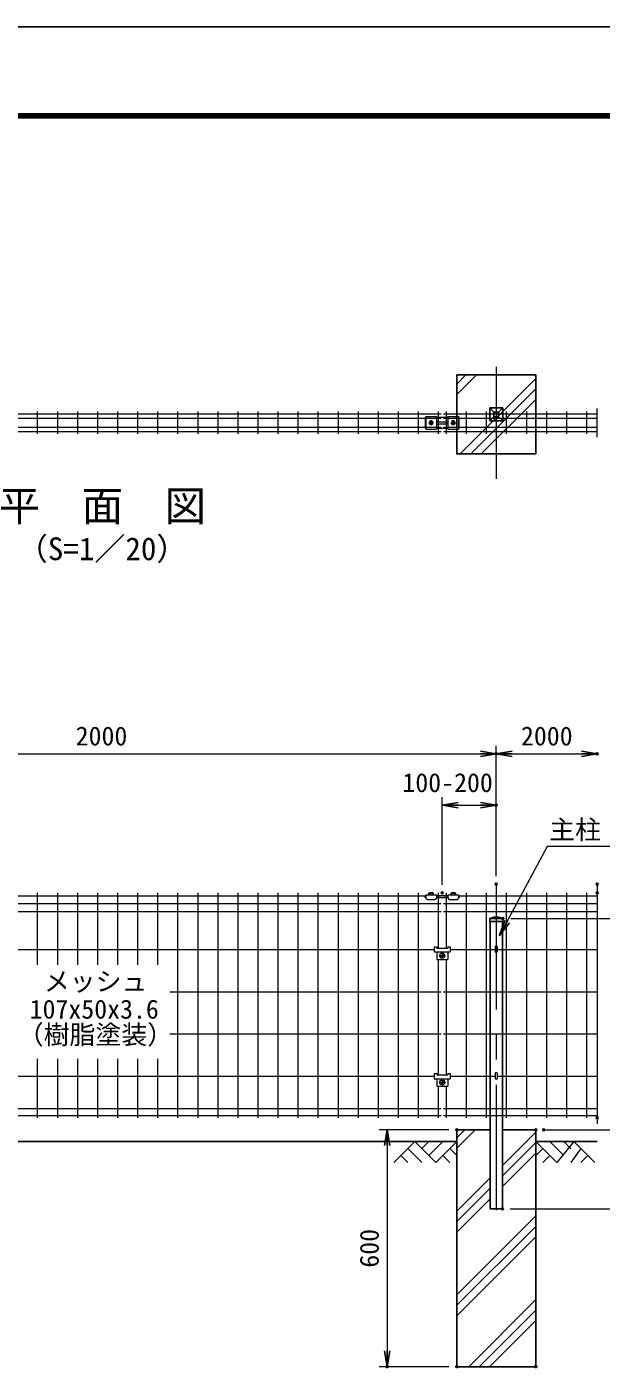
# Model space of a CAD drawing. Units: millimetres, scale not verified. Extents: x -4200 to 4200, y -2970 to 2970.
# Drawn here: x -2189 to -735, y -435 to 2970 of the extents above; entities that cross this region are included whole.
import ezdxf
from ezdxf.enums import TextEntityAlignment as Align

# ---------------------------------------------------------------- set-up
doc = ezdxf.new("R2010")
doc.units = ezdxf.units.MM
doc.header["$LTSCALE"] = 10
doc.header["$PDMODE"] = 32
doc.header["$PDSIZE"] = 5
doc.linetypes.add('USER1', pattern=[50.8, 31.75, -6.35, 6.35, -6.35])
for name, color, linetype, lineweight in [('0-0_D-BGD', 7, 'Continuous', 25), ('0-1_D-STR4', 7, 'Continuous', 25), ('0-2_D-STR-DIM', 7, 'Continuous', 13), ('0-3_D-STR3', 3, 'Continuous', 13), ('0-4_D-BMK', 2, 'USER1', 13), ('0-5_D-STR1', 1, 'Continuous', 25), ('0-6_D-STR2', 7, 'Continuous', 13), ('0-7_D-DCR-HCH', 7, 'Continuous', 13), ('0-A_D-STR-TXT', 7, 'Continuous', 13), ('0-B_D-TTL-TXT', 7, 'Continuous', 25), ('0-C_D-TTL', 7, 'Continuous', 25)]:
    doc.layers.add(name, color=color, linetype=linetype, lineweight=lineweight)
doc.layers.add('0-8_0', color=7, linetype='Continuous')
doc.layers.add('0-9_Defpoints', color=7, linetype='Continuous')
doc.styles.add('ＭＳ ゴシック', font='')
doc.styles.get('ＭＳ ゴシック').set_extended_font_data('MS Gothic')

# ---------------------------------------------------------------- blocks, each defined once
blk = doc.blocks.new('_Open')
at = {"layer": '0-8_0'}
blk.add_line((-10, 1.667), (0, 0), dxfattribs=at)
blk.add_lwpolyline([(-10, -1.667), (0, 0), (-10, 0)], dxfattribs=at)

msp = doc.modelspace()

# ---------------------------------------------------------------- linework, layer by layer
at = {"layer": '0-0_D-BGD'}
for p, q in [((-1100.45, 146.38), (-2900.45, 146.38)), ((-900.45, 146.38), (-744.99, 146.38))]:
    msp.add_line(p, q, dxfattribs=at)
at = {"layer": '0-1_D-STR4'}
msp.add_lwpolyline([(-1100.45, 2088.29), (-900.45, 2088.29), (-900.45, 1888.29), (-1100.45, 1888.29)], close=True, dxfattribs=at)
msp.add_lwpolyline([(-1015.95, 176.38), (-1100.45, 176.38), (-1100.45, -423.62), (-900.45, -423.62), (-900.45, 176.38), (-984.95, 176.38)], dxfattribs=at)
at = {"layer": '0-2_D-STR-DIM'}
for p, q in [((-746.11, 2003.08), (-746.11, 1930.88)), ((-2960.45, 1128.64), (-1040.45, 1128.64)), ((-1000.45, 818.64), (-1000.45, 1148.64)), ((-1000.45, 818.64), (-1000.45, 1148.64)), ((-960.45, 1128.64), (-784.99, 1128.64)), ((-1137.38, 796.78), (-1137.38, 1018.64)), ((-1097.38, 998.64), (-1040.45, 998.64)), ((-1000.45, 818.64), (-1000.45, 1018.64)), ((-744.99, 798.64), (-744.99, 191.11)), ((-963.95, 711.38), (-264.99, 711.38)), ((-1120.45, 176.38), (-1296.85, 176.38)), ((-880.45, 176.38), (-524.99, 176.38)), ((-880.45, 176.38), (-394.99, 176.38)), ((-860.45, 176.38), (-394.99, 176.38)), ((-1276.85, 136.38), (-1276.85, -383.62)), ((-964.95, -23.62), (-394.99, -23.62)), ((-964.95, -23.62), (-264.99, -23.62)), ((-1120.45, -423.62), (-1296.85, -423.62))]:
    msp.add_line(p, q, dxfattribs=at)
at = {"layer": '0-3_D-STR3'}
for p, q in [((-1180.41, 1980.89), (-1180.41, 1953.89)), ((-1178.91, 1980.89), (-1180.41, 1980.89)), ((-1178.91, 1983.47), (-1151.91, 1983.47)), ((-1178.91, 1983.47), (-1178.91, 1951.31)), ((-1151.91, 1983.47), (-1151.91, 1951.31)), ((-1122.91, 1980.89), (-1151.91, 1980.89)), ((-1122.91, 1983.47), (-1122.91, 1951.31)), ((-1122.91, 1983.47), (-1095.91, 1983.47)), ((-1095.91, 1983.47), (-1095.91, 1951.31)), ((-1094.41, 1980.89), (-1095.91, 1980.89)), ((-1094.41, 1953.89), (-1094.41, 1980.89)), ((-1180.41, 1953.89), (-1178.91, 1953.89)), ((-1178.91, 1951.31), (-1151.91, 1951.31)), ((-1167.96, 1971.81), (-1170.51, 1967.39)), ((-1167.96, 1962.98), (-1170.51, 1967.39)), ((-1168.24, 1969.51), (-1166.83, 1968.1)), ((-1168.24, 1965.27), (-1166.83, 1966.69)), ((-1162.86, 1971.81), (-1167.96, 1971.81)), ((-1162.86, 1962.98), (-1167.96, 1962.98)), ((-1167.53, 1970.22), (-1166.12, 1968.81)), ((-1167.53, 1964.56), (-1166.12, 1965.98)), ((-1163.29, 1970.22), (-1164.71, 1968.81)), ((-1163.29, 1964.56), (-1164.71, 1965.98)), ((-1162.58, 1969.51), (-1164, 1968.1)), ((-1162.58, 1965.27), (-1164, 1966.69)), ((-1162.86, 1971.81), (-1160.32, 1967.39)), ((-1162.86, 1962.98), (-1160.32, 1967.39)), ((-1151.91, 1953.89), (-1122.91, 1953.89)), ((-1150.91, 1969.89), (-1123.91, 1969.89)), ((-1150.91, 1964.89), (-1123.91, 1964.89)), ((-1122.91, 1951.31), (-1095.91, 1951.31)), ((-1111.96, 1971.81), (-1114.51, 1967.39)), ((-1111.96, 1962.98), (-1114.51, 1967.39)), ((-1112.24, 1969.51), (-1110.83, 1968.1)), ((-1112.24, 1965.27), (-1110.83, 1966.69)), ((-1106.86, 1971.81), (-1111.96, 1971.81)), ((-1106.86, 1962.98), (-1111.96, 1962.98)), ((-1111.53, 1970.22), (-1110.12, 1968.81)), ((-1111.53, 1964.56), (-1110.12, 1965.98)), ((-1107.29, 1970.22), (-1108.71, 1968.81)), ((-1107.29, 1964.56), (-1108.71, 1965.98)), ((-1106.58, 1969.51), (-1108, 1968.1)), ((-1106.58, 1965.27), (-1108, 1966.69)), ((-1106.86, 1971.81), (-1104.32, 1967.39)), ((-1106.86, 1962.98), (-1104.32, 1967.39)), ((-1095.91, 1953.89), (-1094.41, 1953.89)), ((-1180.4, 764.55), (-1180.4, 769.95)), ((-1180.4, 769.95), (-1178.9, 769.95)), ((-1180.4, 764.55), (-1178.9, 764.55)), ((-1178.9, 771.55), (-1151.9, 771.55)), ((-1178.9, 771.55), (-1178.9, 764.05)), ((-1174.9, 760.05), (-1155.9, 760.05)), ((-1170.91, 771.55), (-1170.91, 776.18)), ((-1169.53, 776.55), (-1161.27, 776.55)), ((-1168.16, 771.55), (-1168.16, 776.18)), ((-1162.65, 771.55), (-1162.65, 776.18)), ((-1159.9, 776.18), (-1159.9, 771.55)), ((-1151.9, 771.55), (-1151.9, 764.05)), ((-1151.9, 769.95), (-1122.9, 769.95)), ((-1151.9, 764.55), (-1122.9, 764.55)), ((-1122.9, 771.55), (-1095.9, 771.55)), ((-1122.9, 771.55), (-1122.9, 764.05)), ((-1118.9, 760.05), (-1099.9, 760.05)), ((-1114.92, 771.55), (-1114.92, 776.18)), ((-1113.54, 776.55), (-1105.28, 776.55)), ((-1112.16, 771.55), (-1112.16, 776.18)), ((-1106.66, 771.55), (-1106.66, 776.18)), ((-1103.9, 776.18), (-1103.9, 771.55)), ((-1095.9, 771.55), (-1095.9, 764.05)), ((-1095.9, 769.95), (-1094.4, 769.95)), ((-1095.9, 766.15), (-1094.4, 766.15)), ((-1095.9, 764.55), (-1094.4, 764.55)), ((-1094.4, 769.95), (-1094.4, 764.55)), ((-1157.41, 639.68), (-1157.41, 626.88)), ((-1157.41, 626.88), (-1117.41, 626.88)), ((-1151.41, 636.78), (-1123.41, 636.78)), ((-1151.41, 626.88), (-1151.41, 607.88)), ((-1140.88, 617.88), (-1138.88, 617.88)), ((-1140.88, 616.88), (-1138.88, 616.88)), ((-1137.88, 620.88), (-1137.88, 618.88)), ((-1137.88, 613.88), (-1137.88, 615.88)), ((-1136.88, 620.88), (-1136.88, 618.88)), ((-1136.88, 613.88), (-1136.88, 615.88)), ((-1133.88, 617.88), (-1135.88, 617.88)), ((-1133.88, 616.88), (-1135.88, 616.88)), ((-1123.41, 639.68), (-1123.41, 636.78)), ((-1123.41, 639.68), (-1117.41, 639.68)), ((-1123.41, 626.88), (-1123.41, 607.88)), ((-1117.41, 639.68), (-1117.41, 626.88)), ((-1003.05, 640.54), (-1003.05, 628.38)), ((-997.85, 640.54), (-997.85, 628.38)), ((-1151.41, 607.88), (-1123.41, 607.88)), ((-1157.44, 318.68), (-1151.44, 318.68)), ((-1157.44, 318.68), (-1157.44, 305.88)), ((-1151.44, 318.68), (-1151.44, 315.78)), ((-1151.44, 315.78), (-1123.44, 315.78)), ((-1123.44, 318.68), (-1117.44, 318.68)), ((-1123.44, 318.68), (-1123.44, 315.78)), ((-1117.44, 318.68), (-1117.44, 305.88)), ((-1003.05, 319.54), (-1003.05, 307.38)), ((-997.85, 319.54), (-997.85, 307.38)), ((-1157.44, 305.88), (-1117.44, 305.88)), ((-1151.44, 305.88), (-1151.44, 286.88)), ((-1151.44, 286.88), (-1123.44, 286.88)), ((-1140.91, 296.88), (-1138.91, 296.88)), ((-1140.91, 295.88), (-1138.91, 295.88)), ((-1137.91, 299.88), (-1137.91, 297.88)), ((-1137.91, 292.88), (-1137.91, 294.88)), ((-1136.91, 299.88), (-1136.91, 297.88)), ((-1136.91, 292.88), (-1136.91, 294.88)), ((-1133.91, 296.88), (-1135.91, 296.88)), ((-1133.91, 295.88), (-1135.91, 295.88)), ((-1123.44, 305.88), (-1123.44, 286.88))]:
    msp.add_line(p, q, dxfattribs=at)
msp.add_lwpolyline([(-1157.41, 639.68), (-1151.41, 639.68), (-1151.41, 636.78)], dxfattribs=at)
for centre, radius in [((-1165.41, 1967.39), 4.41), ((-1109.41, 1967.39), 4.41), ((-1137.38, 617.38), 6.5), ((-1137.41, 296.38), 6.5)]:
    msp.add_circle(centre, radius, dxfattribs=at)
for centre, radius, start, end in [((-1167.89, 1969.87), 0.5, 44.99953, 224.99952), ((-1167.89, 1964.92), 0.5, 135, 314.99998), ((-1165.41, 1968.64), 3.75, 57.53826, 122.46174), ((-1165.41, 1966.14), 3.75, 237.53826, 302.46174), ((-1167.53, 1967.39), 1, 314.99999, 45), ((-1165.41, 1969.51), 1, 225.00001, 314.99999), ((-1165.41, 1965.27), 1, 45, 135), ((-1163.29, 1967.39), 1, 135, 225.00001), ((-1162.94, 1969.87), 0.5, 315, 135), ((-1162.94, 1964.92), 0.5, 225.00001, 44.99999), ((-1150.91, 1967.39), 2.5, 90, 113.57818), ((-1150.91, 1967.39), 2.5, 246.42182, 270), ((-1123.91, 1967.39), 2.5, 66.42182, 90), ((-1123.91, 1967.39), 2.5, 270, 293.57818), ((-1111.89, 1969.87), 0.5, 44.99953, 224.99952), ((-1111.89, 1964.92), 0.5, 135, 314.99998), ((-1109.41, 1968.64), 3.75, 57.53826, 122.46174), ((-1109.41, 1966.14), 3.75, 237.53826, 302.46174), ((-1111.53, 1967.39), 1, 314.99999, 45), ((-1109.41, 1969.51), 1, 225.00001, 314.99999), ((-1109.41, 1965.27), 1, 45, 135), ((-1107.29, 1967.39), 1, 135, 225.00001), ((-1106.94, 1969.87), 0.5, 315, 135), ((-1106.94, 1964.92), 0.5, 225.00001, 44.99999), ((-1174.9, 764.05), 4, 180, 270), ((-1169.53, 773.79), 2.75, 60, 120), ((-1165.4, 766.09), 10.46, 74.73852, 105.26148), ((-1161.27, 773.79), 2.75, 60, 120), ((-1155.9, 764.05), 4, 270, 0), ((-1118.9, 764.05), 4, 180, 270), ((-1113.54, 773.79), 2.75, 60, 120), ((-1109.41, 766.09), 10.46, 74.73852, 105.26148), ((-1105.28, 773.79), 2.75, 60, 120), ((-1099.9, 764.05), 4, 270, 0), ((-1140.88, 617.38), 0.5, 90.00001, 270), ((-1138.88, 618.88), 1, 270, 0.00001), ((-1138.88, 615.88), 1, 0, 90), ((-1137.38, 620.88), 0.5, 0, 179.99999), ((-1137.38, 613.88), 0.5, 180.00002, 0.00001), ((-1135.88, 618.88), 1, 180.00001, 270), ((-1135.88, 615.88), 1, 90, 180.00001), ((-1133.88, 617.38), 0.5, 270.00049, 90.00046), ((-1000.45, 628.38), 2.6, 180, 0), ((-1000.45, 307.38), 2.6, 180, 0), ((-1140.91, 296.38), 0.5, 90.00001, 270), ((-1138.91, 297.88), 1, 270, 0.00001), ((-1138.91, 294.88), 1, 0, 90), ((-1137.41, 299.88), 0.5, 0, 179.99999), ((-1137.41, 292.88), 0.5, 180.00002, 0.00001), ((-1135.91, 297.88), 1, 180.00001, 270), ((-1135.91, 294.88), 1, 90, 180.00001), ((-1133.91, 296.38), 0.5, 270.00049, 90.00046)]:
    msp.add_arc(centre, radius, start, end, dxfattribs=at)
for centre in [(-1000.45, 640.53), (-1000.45, 319.53)]:
    msp.add_ellipse(centre, major_axis=(-2.6, 0), ratio=0.649974, start_param=3.1415927, end_param=6.2831853, dxfattribs=at)
at = {"layer": '0-4_D-BMK'}
for p, q in [((-1000.45, 2108.89), (-1000.45, 1825.19)), ((-1000.45, 798.64), (-1000.45, -53.62))]:
    msp.add_line(p, q, dxfattribs=at)
at = {"layer": '0-5_D-STR1'}
for p, q in [((-983.95, 2004.79), (-1016.95, 2004.79)), ((-1016.95, 1971.79), (-1016.95, 2004.79)), ((-1006.45, 1994.29), (-1016.95, 2004.79)), ((-1006.45, 1982.29), (-1016.95, 1971.79)), ((-994.45, 1994.29), (-1006.45, 1994.29)), ((-1006.45, 1994.29), (-1006.45, 1982.29)), ((-994.45, 1982.29), (-1006.45, 1982.29)), ((-994.45, 1994.29), (-983.95, 2004.79)), ((-994.45, 1994.29), (-994.45, 1982.29)), ((-983.95, 1971.79), (-994.45, 1982.29)), ((-983.95, 2004.79), (-983.95, 1971.79)), ((-1016.95, 1971.79), (-983.95, 1971.79)), ((-1016.95, 711.38), (-1006.45, 715.38)), ((-1006.45, 715.38), (-994.45, 715.38)), ((-994.45, 715.38), (-983.95, 711.38)), ((-1016.95, 711.38), (-983.95, 711.38)), ((-1016.95, 711.38), (-1016.95, 704.38)), ((-1016.95, 704.38), (-983.95, 704.38)), ((-1015.95, 704.38), (-1015.95, -23.62)), ((-984.95, 704.38), (-984.95, -23.62)), ((-983.95, 711.38), (-983.95, 704.38)), ((-1015.95, -23.62), (-984.95, -23.62))]:
    msp.add_line(p, q, dxfattribs=at)
at = {"layer": '0-6_D-STR2'}
for p, q in [((-3134.41, 1989.99), (-1140.41, 1989.99)), ((-3095.91, 1978.69), (-1140.41, 1978.69)), ((-2162.82, 1995.39), (-2162.82, 1939.39)), ((-2112.05, 1995.39), (-2112.05, 1939.39)), ((-2061.28, 1995.39), (-2061.28, 1939.39)), ((-2010.51, 1995.39), (-2010.51, 1939.39)), ((-1959.74, 1995.39), (-1959.74, 1939.39)), ((-1908.98, 1995.39), (-1908.98, 1939.39)), ((-1858.21, 1995.39), (-1858.21, 1939.39)), ((-1807.44, 1995.39), (-1807.44, 1939.39)), ((-1756.67, 1995.39), (-1756.67, 1939.39)), ((-1705.9, 1995.39), (-1705.9, 1939.39)), ((-1655.13, 1995.39), (-1655.13, 1939.39)), ((-1604.36, 1995.39), (-1604.36, 1939.39)), ((-1553.59, 1995.39), (-1553.59, 1939.39)), ((-1502.82, 1995.39), (-1502.82, 1939.39)), ((-1452.05, 1995.39), (-1452.05, 1939.39)), ((-1401.28, 1995.39), (-1401.28, 1939.39)), ((-1350.51, 1995.39), (-1350.51, 1939.39)), ((-1299.74, 1995.39), (-1299.74, 1939.39)), ((-1248.98, 1995.39), (-1248.98, 1939.39)), ((-1198.21, 1995.39), (-1198.21, 1939.39)), ((-1147.39, 1995.39), (-1147.39, 1939.39)), ((-1134.41, 1989.99), (-746.11, 1989.99)), ((-1134.41, 1978.69), (-746.11, 1978.69)), ((-1127.44, 1995.39), (-1127.44, 1939.39)), ((-1076.67, 1995.39), (-1076.67, 1939.39)), ((-1025.9, 1995.39), (-1025.9, 1939.39)), ((-975.13, 1995.39), (-975.13, 1939.39)), ((-924.36, 1995.39), (-924.36, 1939.39)), ((-873.59, 1995.39), (-873.59, 1939.39)), ((-822.82, 1995.39), (-822.82, 1939.39)), ((-772.05, 1995.39), (-772.05, 1939.39)), ((-3134.41, 1944.79), (-1140.41, 1944.79)), ((-3095.91, 1956.09), (-1140.41, 1956.09)), ((-1134.41, 1956.09), (-746.11, 1956.09)), ((-1134.41, 1944.79), (-746.11, 1944.79)), ((-1178.9, 767.95), (-3095.92, 767.95)), ((-2162.78, 776.38), (-2162.78, 594.15)), ((-2112.01, 776.38), (-2112.01, 594.15)), ((-2061.24, 776.38), (-2061.24, 594.15)), ((-2010.47, 776.38), (-2010.47, 594.15)), ((-1959.7, 776.38), (-1959.7, 594.15)), ((-1908.94, 776.38), (-1908.94, 594.15)), ((-1858.17, 776.38), (-1858.17, 594.15)), ((-1807.4, 776.38), (-1807.4, 206.38)), ((-1756.63, 776.38), (-1756.63, 206.38)), ((-1705.86, 776.38), (-1705.86, 206.38)), ((-1655.09, 776.38), (-1655.09, 206.38)), ((-1604.32, 776.38), (-1604.32, 206.38)), ((-1553.55, 776.38), (-1553.55, 206.38)), ((-1502.78, 776.38), (-1502.78, 206.38)), ((-1452.01, 776.38), (-1452.01, 206.38)), ((-1401.24, 776.38), (-1401.24, 206.38)), ((-1350.47, 776.38), (-1350.47, 206.38)), ((-1299.7, 776.38), (-1299.7, 206.38)), ((-1248.94, 776.38), (-1248.94, 206.38)), ((-1198.17, 776.38), (-1198.17, 206.38)), ((-1140.4, 767.95), (-1151.9, 767.95)), ((-1147.4, 776.38), (-1147.4, 636.78)), ((-1122.9, 767.95), (-1134.41, 767.95)), ((-1127.4, 776.38), (-1127.4, 636.78)), ((-744.99, 767.95), (-1095.9, 767.95)), ((-1076.63, 776.38), (-1076.63, 206.38)), ((-1025.86, 776.38), (-1025.86, 206.38)), ((-975.09, 776.38), (-975.09, 206.38)), ((-924.32, 776.38), (-924.32, 206.38)), ((-873.55, 776.38), (-873.55, 206.38)), ((-822.78, 776.38), (-822.78, 206.38)), ((-772.01, 776.38), (-772.01, 206.38)), ((-1140.4, 748.38), (-3134.41, 748.38)), ((-1140.4, 728.8), (-3134.41, 728.8)), ((-744.99, 748.38), (-1134.41, 748.38)), ((-744.99, 728.8), (-1134.41, 728.8)), ((-1157.41, 632.38), (-2997.85, 632.38)), ((-1003.05, 632.38), (-1117.41, 632.38)), ((-744.99, 632.38), (-997.85, 632.38)), ((-1147.4, 607.88), (-1147.4, 315.78)), ((-1127.4, 607.88), (-1127.4, 315.78)), ((-1140.4, 525.38), (-1827.32, 525.38)), ((-744.99, 525.38), (-1134.4, 525.38)), ((-1140.4, 418.38), (-1827.32, 418.38)), ((-744.99, 418.38), (-1134.4, 418.38)), ((-2162.78, 356.21), (-2162.78, 206.38)), ((-2112.01, 356.21), (-2112.01, 206.38)), ((-2061.24, 356.21), (-2061.24, 206.38)), ((-2010.47, 356.21), (-2010.47, 206.38)), ((-1959.7, 356.21), (-1959.7, 206.38)), ((-1908.94, 356.21), (-1908.94, 206.38)), ((-1858.17, 356.21), (-1858.17, 206.38)), ((-1157.44, 311.38), (-2997.85, 311.38)), ((-1003.05, 311.38), (-1117.44, 311.38)), ((-744.99, 311.38), (-997.85, 311.38)), ((-1147.4, 286.88), (-1147.4, 206.38)), ((-1127.4, 286.88), (-1127.4, 206.38)), ((-1140.4, 229.4), (-3134.41, 229.4)), ((-1140.4, 211.78), (-3134.41, 211.78)), ((-744.99, 229.4), (-1134.41, 229.4)), ((-744.99, 211.78), (-1134.41, 211.78))]:
    msp.add_line(p, q, dxfattribs=at)
at = {"layer": '0-7_D-DCR-HCH'}
for p, q in [((-1100.45, 2038.73), (-1050.9, 2088.29)), ((-1100.45, 2065.25), (-1077.41, 2088.29)), ((-1091.8, 1888.29), (-900.45, 2079.64)), ((-1065.28, 1888.29), (-900.45, 2053.12)), ((-1038.76, 1888.29), (-900.45, 2026.6)), ((-1100.45, 129.55), (-1053.62, 176.38)), ((-1100.45, 156.06), (-1080.14, 176.38)), ((-984.95, 85.95), (-900.45, 170.45)), ((-1206.88, 146.38), (-1260.09, 93.16)), ((-1206.88, 146.38), (-1153.67, 93.16)), ((-1189.14, 128.64), (-1171.4, 146.38)), ((-1171.4, 110.9), (-1135.93, 146.38)), ((-1153.67, 93.16), (-1100.45, 146.38)), ((-984.95, 59.43), (-900.45, 143.93)), ((-847.24, 93.16), (-900.45, 146.38)), ((-829.5, 110.9), (-864.98, 146.38)), ((-804.03, 146.38), (-847.24, 93.16)), ((-811.67, 128.55), (-829.5, 146.38)), ((-804.03, 146.38), (-750.82, 93.16)), ((-1242.35, 110.9), (-1224.53, 93.16)), ((-1224.62, 128.64), (-1188.98, 93.16)), ((-1135.93, 110.9), (-1118.11, 93.16)), ((-1118.19, 128.64), (-1100.45, 110.98)), ((-984.95, 32.91), (-900.45, 117.41)), ((-882.72, 128.64), (-900.45, 110.98)), ((-864.98, 110.9), (-882.8, 93.16)), ((-786.29, 128.64), (-811.93, 93.16)), ((-768.56, 110.9), (-786.37, 93.16)), ((-1100.45, -29.55), (-1015.95, 54.95)), ((-1100.45, -56.07), (-1015.95, 28.43)), ((-1100.45, -82.59), (-1015.95, 1.91)), ((-1100.45, -241.69), (-900.45, -41.69)), ((-1100.45, -268.2), (-900.45, -68.2)), ((-1100.45, -294.72), (-900.45, -94.72)), ((-1070.26, -423.62), (-900.45, -253.82)), ((-1043.74, -423.62), (-900.45, -280.33)), ((-1017.23, -423.62), (-900.45, -306.85))]:
    msp.add_line(p, q, dxfattribs=at)
at = {"layer": '0-9_Defpoints'}
for p in [(-1000.45, 1128.64), (-744.99, 1128.64), (-1000.45, 998.64), (-1000.45, 798.64), (-744.99, 798.64), (-1137.38, 776.78), (-744.99, 776.38), (-983.95, 711.38), (-744.99, 206.38), (-1100.45, 176.38), (-900.45, 176.38), (-880.45, 176.38), (-984.95, -23.62), (-1276.85, -423.62), (-1100.45, -423.62), (-900.45, -423.62)]:
    msp.add_point(p, dxfattribs=at)
at = {"layer": '0-A_D-STR-TXT'}
msp.add_lwpolyline([(-344.06, 893.89), (-871.3, 893.89), (-991.09, 670.25)], dxfattribs=at)
at = {"layer": '0-C_D-TTL', "color": 2}
msp.add_lwpolyline([(-4200, 2970), (4200, 2970), (4200, -2970), (-4200, -2970)], close=True, dxfattribs=at)
at = {"layer": '0-C_D-TTL'}
for points in [[(-3930, 2750), (3930, 2750), (3930, -2750), (-3930, -2750)], [(-3927.5, 2747.5), (3927.5, 2747.5), (3927.5, -2747.5), (-3927.5, -2747.5)], [(-3925, 2745), (3925, 2745), (3925, -2745), (-3925, -2745)], [(-3922.5, 2742.5), (3922.5, 2742.5), (3922.5, -2742.5), (-3922.5, -2742.5)], [(-3920, 2740), (3920, 2740), (3920, -2740), (-3920, -2740)]]:
    msp.add_lwpolyline(points, close=True, dxfattribs=at)

# ---------------------------------------------------------------- block references
at = {"layer": '0-2_D-STR-DIM', "xscale": 4, "yscale": 4}
for p in [(-1000.45, 1128.64), (-744.99, 1128.64), (-1000.45, 998.64)]:
    msp.add_blockref('_Open', p, dxfattribs=at)
for p, rotation in [((-1000.45, 1128.64), 180), ((-1137.38, 998.64), 180), ((-1276.85, 176.38), 90), ((-1276.85, -423.62), 270)]:
    msp.add_blockref('_Open', p, dxfattribs=dict(at, rotation=rotation))
at = {"layer": '0-A_D-STR-TXT', "xscale": 4, "yscale": 4, "rotation": 241.82519}
msp.add_blockref('_Open', (-992.03, 668.48), dxfattribs=at)

# ---------------------------------------------------------------- texts
at = {"layer": '0-2_D-STR-DIM', "style": 'ＭＳ ゴシック'}
for s, p in [('2000', (-2065.7, 1135.38)), ('2000', (-937.97, 1135.38)), ('100-200', (-1238.23, 1017.25))]:
    msp.add_text(s, height=48.09, dxfattribs=at).set_placement(p, align=Align.BOTTOM_LEFT)
msp.add_text('600', height=48.09, rotation=90, dxfattribs=at).set_placement((-1283.6, -172.87), align=Align.BOTTOM_LEFT)
at = {"layer": '0-A_D-STR-TXT', "style": 'ＭＳ ゴシック'}
for s, p in [('主柱 □31x31x1.6', (-866.45, 898.15)), ('メッシュ', (-2146.33, 513.81)), ('107x50x3.6', (-2182.25, 443.48)), ('（樹脂塗装）', (-2212.43, 378.89))]:
    msp.add_text(s, height=48.09, dxfattribs=at).set_placement(p, align=Align.BOTTOM_LEFT)
at = {"layer": '0-B_D-TTL-TXT', "style": 'ＭＳ ゴシック'}
for s, height, p in [('平\u3000面\u3000図', 76.98, (-2260.35, 1695.1)), ('（S=1／20）', 57.7, (-2214.87, 1601.9))]:
    msp.add_text(s, height=height, dxfattribs=at).set_placement(p, align=Align.BOTTOM_LEFT)

doc.saveas('drawing.dxf')
